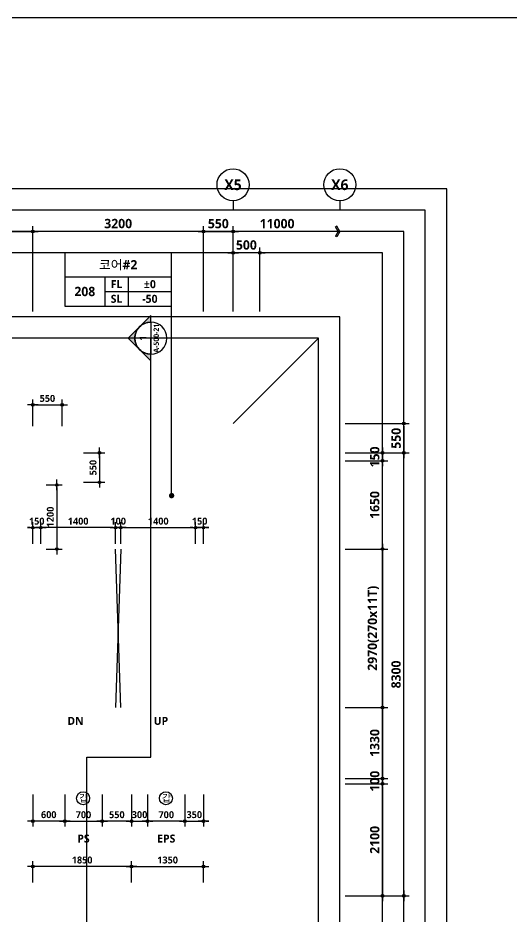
# Model space of a CAD drawing. Header units: millimetres. Extents: x -12482 to 126000, y 0 to 220200.
# Drawn here: x 51423 to 60655, y 41573 to 58400 of the extents above; entities that cross this region are included whole.
import ezdxf
from ezdxf.enums import TextEntityAlignment as Align

# ---------------------------------------------------------------- set-up
doc = ezdxf.new("R2010")
doc.units = ezdxf.units.MM
doc.header["$LTSCALE"] = 60
doc.linetypes.add('CEN', pattern=[62, 60, -1, 0, -1])
doc.layers.get('Defpoints').update_dxf_attribs({"color": 153})
for name, color, linetype in [('A-ANNO-DIM', 4, 'Continuous'), ('A-ANNO-GRA1', 7, 'Continuous'), ('A-ANNO-SYMB', 7, 'Continuous'), ('A-ANNO-TEXT1', 7, 'Continuous'), ('A-ANNO-TEXT2', 3, 'Continuous'), ('A-ANNO-TITL', 7, 'Continuous'), ('A-FLOR-OPEN-BELO', 6, 'CEN'), ('A-ST-AXIS-BUB', 7, 'Continuous'), ('A-ST-AXIS-DIM', 7, 'Continuous'), ('AA-MKXS', 3, 'Continuous'), ('AA-MKXX', 3, 'Continuous')]:
    doc.layers.add(name, color=color, linetype=linetype)
for name, color, linetype, plot in [('Defpoint', 161, 'Continuous', False), ('G(그리드1)', 185, 'Continuous', False), ('G(그리드2)', 235, 'Continuous', False)]:
    doc.layers.add(name, color=color, linetype=linetype, plot=plot)
doc.styles.add('2020음성 1차', font='NanumGothicBold.ttf')
doc.styles.add('SAMOO', font='romans.shx', dxfattribs={"bigfont": 'whgtxt.shx'})
doc.styles.add('SH_나눔', font='')
doc.styles.add('SH_진천_나눔', font='')
doc.styles.get('SH_나눔').set_extended_font_data('NanumGothic', bold=True)
doc.styles.get('SH_진천_나눔').set_extended_font_data('NanumGothic', bold=True)
doc.dimstyles.new('SHP 50', dxfattribs={"dimscale": 50, "dimtxt": 3.5, "dimasz": 1, "dimexe": 2, "dimexo": 2, "dimgap": 1, "dimtad": 1, "dimdec": 0, "dimzin": 0, "dimdsep": 46, "dimtxsty": 'SH_진천_나눔', "dimblk": 'DIMDOT', "dimcen": 0.09, "dimclrd": 256, "dimclre": 256, "dimclrt": 3, "dimadec": 0, "dimazin": 1, "dimtfac": 1, "dimtdec": 0, "dimtix": 1, "dimtmove": 2, "dimatfit": 0, "dimldrblk": 'DIMDOT', "dimfxl": 1, "dimtolj": 1, "dimtzin": 0, "dimlwd": -1, "dimlwe": -1, "dimarcsym": 0})
doc.dimstyles.new('SHP 50내부', dxfattribs={"dimscale": 50, "dimtxt": 2.6, "dimasz": 1, "dimexe": 2, "dimexo": 2, "dimgap": 1, "dimtad": 1, "dimdec": 0, "dimzin": 0, "dimdsep": 46, "dimtxsty": '2020음성 1차', "dimblk": 'DIMDOT', "dimcen": 0.09, "dimclrd": 256, "dimclre": 256, "dimclrt": 3, "dimadec": 0, "dimazin": 1, "dimtfac": 1, "dimtdec": 0, "dimtix": 1, "dimtmove": 2, "dimatfit": 0, "dimldrblk": 'DIMDOT', "dimfxl": 1, "dimtolj": 1, "dimtzin": 0, "dimlwd": -1, "dimlwe": -1, "dimarcsym": 0})

# ---------------------------------------------------------------- blocks, each defined once
blk = doc.blocks.new('DIMDOT')
at = {"color": 0}
blk.add_line((-2, 0), (2, 0), dxfattribs=at)
for radius in [0.5, 0.25]:
    blk.add_circle((0, 0), radius, dxfattribs=at)
blk = doc.blocks.new('*D17119')
at = {"layer": 'A-ST-AXIS-DIM'}
for p, q in [((49150, 52900), (49150, 54500)), ((49200, 54400), (51650, 54400)), ((51700, 52900), (51700, 54500))]:
    blk.add_line(p, q, dxfattribs=at)
at = {"layer": 'Defpoints', "color": 0}
for p in [(51700, 54400), (49150, 52800), (51700, 52800)]:
    blk.add_point(p, dxfattribs=at)
at = {"layer": 'A-ST-AXIS-DIM', "linetype": 'ByBlock', "xscale": 50, "yscale": 50, "zscale": 50, "rotation": 180}
blk.add_blockref('DIMDOT', (49150, 54400), dxfattribs=at)
at = {"layer": 'A-ST-AXIS-DIM', "linetype": 'ByBlock', "xscale": 50, "yscale": 50, "zscale": 50}
blk.add_blockref('DIMDOT', (51700, 54400), dxfattribs=at)
at = {"layer": 'A-ST-AXIS-DIM', "color": 3, "insert": (50425, 54546), "char_height": 175, "attachment_point": 5, "style": 'SH_진천_나눔'}
blk.add_mtext('\\A1;2550', dxfattribs=at)
blk = doc.blocks.new('*D17120')
at = {"layer": 'A-ST-AXIS-DIM'}
for p, q in [((51700, 52900), (51700, 54500)), ((54850, 54400), (51750, 54400)), ((54900, 52900), (54900, 54500))]:
    blk.add_line(p, q, dxfattribs=at)
at = {"layer": 'Defpoints', "color": 0}
for p in [(51700, 54400), (51700, 52800), (54900, 52800)]:
    blk.add_point(p, dxfattribs=at)
at = {"layer": 'A-ST-AXIS-DIM', "linetype": 'ByBlock', "xscale": 50, "yscale": 50, "zscale": 50, "rotation": 180}
blk.add_blockref('DIMDOT', (51700, 54400), dxfattribs=at)
at = {"layer": 'A-ST-AXIS-DIM', "linetype": 'ByBlock', "xscale": 50, "yscale": 50, "zscale": 50}
blk.add_blockref('DIMDOT', (54900, 54400), dxfattribs=at)
at = {"layer": 'A-ST-AXIS-DIM', "color": 3, "insert": (53300, 54547), "char_height": 175, "attachment_point": 5, "style": 'SH_진천_나눔'}
blk.add_mtext('\\A1;3200', dxfattribs=at)
blk = doc.blocks.new('*D17121')
at = {"layer": 'A-ST-AXIS-DIM'}
for p, q in [((54900, 52900), (54900, 54500)), ((54950, 54400), (55400, 54400)), ((55450, 52900), (55450, 54500))]:
    blk.add_line(p, q, dxfattribs=at)
at = {"layer": 'Defpoints', "color": 0}
for p in [(55450, 54400), (54900, 52800), (55450, 52800)]:
    blk.add_point(p, dxfattribs=at)
at = {"layer": 'A-ST-AXIS-DIM', "linetype": 'ByBlock', "xscale": 50, "yscale": 50, "zscale": 50, "rotation": 180}
blk.add_blockref('DIMDOT', (54900, 54400), dxfattribs=at)
at = {"layer": 'A-ST-AXIS-DIM', "linetype": 'ByBlock', "xscale": 50, "yscale": 50, "zscale": 50}
blk.add_blockref('DIMDOT', (55450, 54400), dxfattribs=at)
at = {"layer": 'A-ST-AXIS-DIM', "color": 3, "insert": (55175, 54546), "char_height": 175, "attachment_point": 5, "style": 'SH_진천_나눔'}
blk.add_mtext('\\A1;550', dxfattribs=at)
blk = doc.blocks.new('A-ST-AXIS-BUB-1')
at = {"layer": 'A-ST-AXIS-BUB'}
blk.add_line((0, 350), (0, 0), dxfattribs=at)
blk.add_circle((0, 950), 600, dxfattribs=at)
blk = doc.blocks.new('arrow1')
at = {"color": 0}
for p, q in [((0, 0), (0.286, 0.501)), ((0, 0), (0.286, -0.501)), ((0.165, 0), (0.41, 0.429)), ((0.165, 0), (0.41, -0.429)), ((0.286, 0.501), (0.41, 0.43)), ((0.286, -0.501), (0.41, -0.43))]:
    blk.add_line(p, q, dxfattribs=at)
blk = doc.blocks.new('*D17823')
at = {"layer": 'A-ST-AXIS-DIM'}
for p, q in [((55450, 52900), (55450, 54100)), ((55950, 52900), (55950, 54100)), ((55400, 54000), (55350, 54000)), ((55950, 54000), (55450, 54000)), ((56000, 54000), (56050, 54000))]:
    blk.add_line(p, q, dxfattribs=at)
at = {"layer": 'Defpoints', "color": 0}
for p in [(55450, 54000), (55450, 52800), (55950, 52800)]:
    blk.add_point(p, dxfattribs=at)
at = {"layer": 'A-ST-AXIS-DIM', "linetype": 'ByBlock', "xscale": 50, "yscale": 50, "zscale": 50}
blk.add_blockref('DIMDOT', (55450, 54000), dxfattribs=at)
at = {"layer": 'A-ST-AXIS-DIM', "linetype": 'ByBlock', "xscale": 50, "yscale": 50, "zscale": 50, "rotation": 180}
blk.add_blockref('DIMDOT', (55950, 54000), dxfattribs=at)
at = {"layer": 'A-ST-AXIS-DIM', "color": 3, "insert": (55700, 54146), "char_height": 175, "attachment_point": 5, "style": 'SH_진천_나눔'}
blk.add_mtext('\\A1;500', dxfattribs=at)
blk = doc.blocks.new('*D17841')
at = {"layer": 'A-ANNO-DIM'}
for p, q in [((51700, 42200), (51700, 42600)), ((53550, 42200), (53550, 42600)), ((53500, 42500), (51750, 42500))]:
    blk.add_line(p, q, dxfattribs=at)
at = {"layer": 'Defpoints', "color": 0}
for p in [(51700, 42500), (51700, 42100), (53550, 42100)]:
    blk.add_point(p, dxfattribs=at)
at = {"layer": 'A-ANNO-DIM', "linetype": 'ByBlock', "xscale": 50, "yscale": 50, "zscale": 50, "rotation": 180}
blk.add_blockref('DIMDOT', (51700, 42500), dxfattribs=at)
at = {"layer": 'A-ANNO-DIM', "linetype": 'ByBlock', "xscale": 50, "yscale": 50, "zscale": 50}
blk.add_blockref('DIMDOT', (53550, 42500), dxfattribs=at)
at = {"layer": 'A-ANNO-DIM', "color": 3, "insert": (52625, 42622), "char_height": 130, "attachment_point": 5, "style": '2020음성 1차'}
blk.add_mtext('\\A1;1850', dxfattribs=at)
blk = doc.blocks.new('*D17842')
at = {"layer": 'A-ANNO-DIM'}
for p, q in [((53550, 42200), (53550, 42600)), ((54900, 42200), (54900, 42600)), ((53600, 42500), (54850, 42500))]:
    blk.add_line(p, q, dxfattribs=at)
at = {"layer": 'Defpoints', "color": 0}
for p in [(54900, 42500), (53550, 42100), (54900, 42100)]:
    blk.add_point(p, dxfattribs=at)
at = {"layer": 'A-ANNO-DIM', "linetype": 'ByBlock', "xscale": 50, "yscale": 50, "zscale": 50, "rotation": 180}
blk.add_blockref('DIMDOT', (53550, 42500), dxfattribs=at)
at = {"layer": 'A-ANNO-DIM', "linetype": 'ByBlock', "xscale": 50, "yscale": 50, "zscale": 50}
blk.add_blockref('DIMDOT', (54900, 42500), dxfattribs=at)
at = {"layer": 'A-ANNO-DIM', "color": 3, "insert": (54225, 42622), "char_height": 130, "attachment_point": 5, "style": '2020음성 1차'}
blk.add_mtext('\\A1;1350', dxfattribs=at)
blk = doc.blocks.new('갑종 TEXT100')
at = {"layer": 'A-ANNO-SYMB'}
blk.add_circle((0, 0), 243, dxfattribs=at)
at = {"layer": 'A-ANNO-TITL', "style": '2020음성 1차'}
blk.add_text('갑 ', height=266.7, dxfattribs=at).set_placement((67, 0), align=Align.MIDDLE_CENTER)
blk = doc.blocks.new('*D17843')
at = {"layer": 'A-ANNO-DIM'}
for p, q in [((53550, 43850), (53550, 43250)), ((53850, 43850), (53850, 43250)), ((53500, 43350), (53450, 43350)), ((53550, 43350), (53850, 43350)), ((53900, 43350), (53950, 43350))]:
    blk.add_line(p, q, dxfattribs=at)
at = {"layer": 'Defpoints', "color": 0}
for p in [(53550, 43950), (53850, 43950), (53850, 43350)]:
    blk.add_point(p, dxfattribs=at)
at = {"layer": 'A-ANNO-DIM', "linetype": 'ByBlock', "xscale": 50, "yscale": 50, "zscale": 50}
blk.add_blockref('DIMDOT', (53550, 43350), dxfattribs=at)
at = {"layer": 'A-ANNO-DIM', "linetype": 'ByBlock', "xscale": 50, "yscale": 50, "zscale": 50, "rotation": 180}
blk.add_blockref('DIMDOT', (53850, 43350), dxfattribs=at)
at = {"layer": 'A-ANNO-DIM', "color": 3, "insert": (53700, 43472), "char_height": 130, "attachment_point": 5, "style": '2020음성 1차'}
blk.add_mtext('\\A1;300', dxfattribs=at)
blk = doc.blocks.new('*D17844')
at = {"layer": 'A-ANNO-DIM'}
for p, q in [((53850, 43850), (53850, 43250)), ((54550, 43850), (54550, 43250)), ((54500, 43350), (53900, 43350))]:
    blk.add_line(p, q, dxfattribs=at)
at = {"layer": 'Defpoints', "color": 0}
for p in [(53850, 43950), (54550, 43950), (53850, 43350)]:
    blk.add_point(p, dxfattribs=at)
at = {"layer": 'A-ANNO-DIM', "linetype": 'ByBlock', "xscale": 50, "yscale": 50, "zscale": 50, "rotation": 180}
blk.add_blockref('DIMDOT', (53850, 43350), dxfattribs=at)
at = {"layer": 'A-ANNO-DIM', "linetype": 'ByBlock', "xscale": 50, "yscale": 50, "zscale": 50}
blk.add_blockref('DIMDOT', (54550, 43350), dxfattribs=at)
at = {"layer": 'A-ANNO-DIM', "color": 3, "insert": (54200, 43471), "char_height": 130, "attachment_point": 5, "style": '2020음성 1차'}
blk.add_mtext('\\A1;700', dxfattribs=at)
blk = doc.blocks.new('*D17845')
at = {"layer": 'A-ANNO-DIM'}
for p, q in [((53000, 43850), (53000, 43250)), ((53550, 43850), (53550, 43250)), ((53500, 43350), (53050, 43350))]:
    blk.add_line(p, q, dxfattribs=at)
at = {"layer": 'Defpoints', "color": 0}
for p in [(53000, 43950), (53550, 43950), (53000, 43350)]:
    blk.add_point(p, dxfattribs=at)
at = {"layer": 'A-ANNO-DIM', "linetype": 'ByBlock', "xscale": 50, "yscale": 50, "zscale": 50, "rotation": 180}
blk.add_blockref('DIMDOT', (53000, 43350), dxfattribs=at)
at = {"layer": 'A-ANNO-DIM', "linetype": 'ByBlock', "xscale": 50, "yscale": 50, "zscale": 50}
blk.add_blockref('DIMDOT', (53550, 43350), dxfattribs=at)
at = {"layer": 'A-ANNO-DIM', "color": 3, "insert": (53275, 43471), "char_height": 130, "attachment_point": 5, "style": '2020음성 1차'}
blk.add_mtext('\\A1;550', dxfattribs=at)
blk = doc.blocks.new('*D17846')
at = {"layer": 'A-ANNO-DIM'}
for p, q in [((52300, 43850), (52300, 43250)), ((53000, 43850), (53000, 43250)), ((52350, 43350), (52950, 43350))]:
    blk.add_line(p, q, dxfattribs=at)
at = {"layer": 'Defpoints', "color": 0}
for p in [(52300, 43950), (53000, 43950), (53000, 43350)]:
    blk.add_point(p, dxfattribs=at)
at = {"layer": 'A-ANNO-DIM', "linetype": 'ByBlock', "xscale": 50, "yscale": 50, "zscale": 50, "rotation": 180}
blk.add_blockref('DIMDOT', (52300, 43350), dxfattribs=at)
at = {"layer": 'A-ANNO-DIM', "linetype": 'ByBlock', "xscale": 50, "yscale": 50, "zscale": 50}
blk.add_blockref('DIMDOT', (53000, 43350), dxfattribs=at)
at = {"layer": 'A-ANNO-DIM', "color": 3, "insert": (52650, 43471), "char_height": 130, "attachment_point": 5, "style": '2020음성 1차'}
blk.add_mtext('\\A1;700', dxfattribs=at)
blk = doc.blocks.new('*D17847')
at = {"layer": 'A-ANNO-DIM'}
for p, q in [((51700, 43850), (51700, 43250)), ((52300, 43850), (52300, 43250)), ((52250, 43350), (51750, 43350))]:
    blk.add_line(p, q, dxfattribs=at)
at = {"layer": 'Defpoints', "color": 0}
for p in [(51700, 43950), (52300, 43950), (51700, 43350)]:
    blk.add_point(p, dxfattribs=at)
at = {"layer": 'A-ANNO-DIM', "linetype": 'ByBlock', "xscale": 50, "yscale": 50, "zscale": 50, "rotation": 180}
blk.add_blockref('DIMDOT', (51700, 43350), dxfattribs=at)
at = {"layer": 'A-ANNO-DIM', "linetype": 'ByBlock', "xscale": 50, "yscale": 50, "zscale": 50}
blk.add_blockref('DIMDOT', (52300, 43350), dxfattribs=at)
at = {"layer": 'A-ANNO-DIM', "color": 3, "insert": (52000, 43472), "char_height": 130, "attachment_point": 5, "style": '2020음성 1차'}
blk.add_mtext('\\A1;600', dxfattribs=at)
blk = doc.blocks.new('*D17855')
at = {"layer": 'A-ANNO-DIM'}
for p, q in [((52650, 50250), (53050, 50250)), ((52950, 50200), (52950, 49750)), ((52650, 49700), (53050, 49700))]:
    blk.add_line(p, q, dxfattribs=at)
at = {"layer": 'Defpoints', "color": 0}
for p in [(52550, 50250), (52550, 49700), (52950, 49700)]:
    blk.add_point(p, dxfattribs=at)
at = {"layer": 'A-ANNO-DIM', "linetype": 'ByBlock', "xscale": 50, "yscale": 50, "zscale": 50}
for p, rotation in [((52950, 50250), 90), ((52950, 49700), 270)]:
    blk.add_blockref('DIMDOT', p, dxfattribs=dict(at, rotation=rotation))
at = {"layer": 'A-ANNO-DIM', "color": 3, "insert": (52829, 49975), "char_height": 130, "attachment_point": 5, "rotation": 90, "style": '2020음성 1차'}
blk.add_mtext('\\A1;550', dxfattribs=at)
blk = doc.blocks.new('*D17856')
at = {"layer": 'A-ANNO-DIM'}
for p, q in [((51700, 50750), (51700, 51250)), ((52250, 50750), (52250, 51250)), ((51750, 51150), (52200, 51150))]:
    blk.add_line(p, q, dxfattribs=at)
at = {"layer": 'Defpoints', "color": 0}
for p in [(52250, 51150), (51700, 50650), (52250, 50650)]:
    blk.add_point(p, dxfattribs=at)
at = {"layer": 'A-ANNO-DIM', "linetype": 'ByBlock', "xscale": 50, "yscale": 50, "zscale": 50, "rotation": 180}
blk.add_blockref('DIMDOT', (51700, 51150), dxfattribs=at)
at = {"layer": 'A-ANNO-DIM', "linetype": 'ByBlock', "xscale": 50, "yscale": 50, "zscale": 50}
blk.add_blockref('DIMDOT', (52250, 51150), dxfattribs=at)
at = {"layer": 'A-ANNO-DIM', "color": 3, "insert": (51975, 51271), "char_height": 130, "attachment_point": 5, "style": '2020음성 1차'}
blk.add_mtext('\\A1;550', dxfattribs=at)
blk = doc.blocks.new('*D17857')
at = {"layer": 'A-ANNO-DIM'}
for p, q in [((51950, 49650), (52250, 49650)), ((52150, 49600), (52150, 48500)), ((51950, 48450), (52250, 48450))]:
    blk.add_line(p, q, dxfattribs=at)
at = {"layer": 'Defpoints', "color": 0}
for p in [(51850, 49650), (51850, 48450), (52150, 48450)]:
    blk.add_point(p, dxfattribs=at)
at = {"layer": 'A-ANNO-DIM', "linetype": 'ByBlock', "xscale": 50, "yscale": 50, "zscale": 50}
for p, rotation in [((52150, 49650), 90), ((52150, 48450), 270)]:
    blk.add_blockref('DIMDOT', p, dxfattribs=dict(at, rotation=rotation))
at = {"layer": 'A-ANNO-DIM', "color": 3, "insert": (52029, 49050), "char_height": 130, "attachment_point": 5, "rotation": 90, "style": '2020음성 1차'}
blk.add_mtext('\\A1;1200', dxfattribs=at)
blk = doc.blocks.new('*D17859')
at = {"layer": 'A-ST-AXIS-DIM'}
for p, q in [((57550, 50100), (58350, 50100)), ((58250, 48500), (58250, 50050)), ((57550, 48450), (58350, 48450))]:
    blk.add_line(p, q, dxfattribs=at)
at = {"layer": 'Defpoints', "color": 0}
for p in [(57450, 50100), (58250, 50100), (57450, 48450)]:
    blk.add_point(p, dxfattribs=at)
at = {"layer": 'A-ST-AXIS-DIM', "linetype": 'ByBlock', "xscale": 50, "yscale": 50, "zscale": 50}
for p, rotation in [((58250, 50100), 90), ((58250, 48450), 270)]:
    blk.add_blockref('DIMDOT', p, dxfattribs=dict(at, rotation=rotation))
at = {"layer": 'A-ST-AXIS-DIM', "color": 3, "insert": (58103, 49275), "char_height": 175, "attachment_point": 5, "rotation": 90, "style": 'SH_진천_나눔'}
blk.add_mtext('\\A1;1650', dxfattribs=at)
blk = doc.blocks.new('*D17860')
at = {"layer": 'A-ST-AXIS-DIM'}
for p, q in [((57550, 45480), (58350, 45480)), ((58250, 45430), (58250, 44200)), ((57550, 44150), (58350, 44150))]:
    blk.add_line(p, q, dxfattribs=at)
at = {"layer": 'Defpoints', "color": 0}
for p in [(57450, 45480), (57450, 44150), (58250, 44150)]:
    blk.add_point(p, dxfattribs=at)
at = {"layer": 'A-ST-AXIS-DIM', "linetype": 'ByBlock', "xscale": 50, "yscale": 50, "zscale": 50}
for p, rotation in [((58250, 45480), 90), ((58250, 44150), 270)]:
    blk.add_blockref('DIMDOT', p, dxfattribs=dict(at, rotation=rotation))
at = {"layer": 'A-ST-AXIS-DIM', "color": 3, "insert": (58103, 44815), "char_height": 175, "attachment_point": 5, "rotation": 90, "style": 'SH_진천_나눔'}
blk.add_mtext('\\A1;1330', dxfattribs=at)
blk = doc.blocks.new('*D17861')
at = {"layer": 'A-ST-AXIS-DIM'}
for p, q in [((57550, 44150), (58350, 44150)), ((58250, 44200), (58250, 44250)), ((58250, 44050), (58250, 44150)), ((57550, 44050), (58350, 44050)), ((58250, 44000), (58250, 43950))]:
    blk.add_line(p, q, dxfattribs=at)
at = {"layer": 'Defpoints', "color": 0}
for p in [(57450, 44150), (58250, 44150), (57450, 44050)]:
    blk.add_point(p, dxfattribs=at)
at = {"layer": 'A-ST-AXIS-DIM', "linetype": 'ByBlock', "xscale": 50, "yscale": 50, "zscale": 50}
for p, rotation in [((58250, 44150), 270), ((58250, 44050), 90)]:
    blk.add_blockref('DIMDOT', p, dxfattribs=dict(at, rotation=rotation))
at = {"layer": 'A-ST-AXIS-DIM', "color": 3, "insert": (58104, 44100), "char_height": 175, "attachment_point": 5, "rotation": 90, "style": 'SH_진천_나눔'}
blk.add_mtext('\\A1;100', dxfattribs=at)
blk = doc.blocks.new('*D17862')
at = {"layer": 'A-ST-AXIS-DIM'}
for p, q in [((57550, 50800), (58750, 50800)), ((58650, 50750), (58650, 50300)), ((57550, 50250), (58750, 50250))]:
    blk.add_line(p, q, dxfattribs=at)
at = {"layer": 'Defpoints', "color": 0}
for p in [(57450, 50800), (57450, 50250), (58650, 50250)]:
    blk.add_point(p, dxfattribs=at)
at = {"layer": 'A-ST-AXIS-DIM', "linetype": 'ByBlock', "xscale": 50, "yscale": 50, "zscale": 50}
for p, rotation in [((58650, 50800), 90), ((58650, 50250), 270)]:
    blk.add_blockref('DIMDOT', p, dxfattribs=dict(at, rotation=rotation))
at = {"layer": 'A-ST-AXIS-DIM', "color": 3, "insert": (58504, 50525), "char_height": 175, "attachment_point": 5, "rotation": 90, "style": 'SH_진천_나눔'}
blk.add_mtext('\\A1;550', dxfattribs=at)
blk = doc.blocks.new('*D17863')
at = {"layer": 'A-ST-AXIS-DIM'}
for p, q in [((57550, 44050), (58350, 44050)), ((58250, 44000), (58250, 42000)), ((57550, 41950), (58350, 41950))]:
    blk.add_line(p, q, dxfattribs=at)
at = {"layer": 'Defpoints', "color": 0}
for p in [(57450, 44050), (57450, 41950), (58250, 41950)]:
    blk.add_point(p, dxfattribs=at)
at = {"layer": 'A-ST-AXIS-DIM', "linetype": 'ByBlock', "xscale": 50, "yscale": 50, "zscale": 50}
for p, rotation in [((58250, 44050), 90), ((58250, 41950), 270)]:
    blk.add_blockref('DIMDOT', p, dxfattribs=dict(at, rotation=rotation))
at = {"layer": 'A-ST-AXIS-DIM', "color": 3, "insert": (58104, 43000), "char_height": 175, "attachment_point": 5, "rotation": 90, "style": 'SH_진천_나눔'}
blk.add_mtext('\\A1;2100', dxfattribs=at)
blk = doc.blocks.new('*D17864')
at = {"layer": 'A-ST-AXIS-DIM'}
for p, q in [((57550, 41950), (58750, 41950)), ((58650, 38850), (58650, 41900)), ((57550, 38800), (58750, 38800))]:
    blk.add_line(p, q, dxfattribs=at)
at = {"layer": 'Defpoints', "color": 0}
for p in [(57450, 41950), (58650, 41950), (57450, 38800)]:
    blk.add_point(p, dxfattribs=at)
at = {"layer": 'A-ST-AXIS-DIM', "linetype": 'ByBlock', "xscale": 50, "yscale": 50, "zscale": 50}
for p, rotation in [((58650, 41950), 90), ((58650, 38800), 270)]:
    blk.add_blockref('DIMDOT', p, dxfattribs=dict(at, rotation=rotation))
at = {"layer": 'A-ST-AXIS-DIM', "color": 3, "insert": (58503, 40375), "char_height": 175, "attachment_point": 5, "rotation": 90, "style": 'SH_진천_나눔'}
blk.add_mtext('\\A1;3150', dxfattribs=at)
blk = doc.blocks.new('*D17866')
at = {"layer": 'A-ST-AXIS-DIM'}
for p, q in [((57550, 48450), (58350, 48450)), ((58250, 48400), (58250, 45530)), ((57550, 45480), (58350, 45480))]:
    blk.add_line(p, q, dxfattribs=at)
at = {"layer": 'Defpoints', "color": 0}
for p in [(57450, 48450), (57450, 45480), (58250, 45480)]:
    blk.add_point(p, dxfattribs=at)
at = {"layer": 'A-ST-AXIS-DIM', "linetype": 'ByBlock', "xscale": 50, "yscale": 50, "zscale": 50}
for p, rotation in [((58250, 48450), 90), ((58250, 45480), 270)]:
    blk.add_blockref('DIMDOT', p, dxfattribs=dict(at, rotation=rotation))
at = {"layer": 'A-ST-AXIS-DIM', "color": 3, "insert": (58078, 46965), "char_height": 175, "attachment_point": 5, "rotation": 90, "style": 'SH_진천_나눔'}
blk.add_mtext('\\A1;\\A1;2970(270x11T)', dxfattribs=at)
blk = doc.blocks.new('G$C9D92D8A7')
at = {"layer": 'A-ANNO-GRA1'}
for p, q in [((0, 11), (40, 11)), ((15, 11), (15, 0)), ((23.75, 11), (23.75, 0)), ((15, 5.5), (40, 5.5))]:
    blk.add_line(p, q, dxfattribs=at)
blk.add_lwpolyline([(0, 20), (0, 0), (40, 0), (40, 20)], close=True, dxfattribs=at)
at = {"style": '2020음성 1차'}
for tag, height, p in [('실명', 3.5, (20, 15.5)), ('마감레벨', 3, (31.875, 8.25)), ('실번호', 3.5, (7.5, 5.5)), ('구조레벨', 3, (31.875, 2.75))]:
    blk.add_attdef(tag, text='', height=height, dxfattribs=at).set_placement(p, align=Align.MIDDLE_CENTER)
at = {"layer": 'A-ANNO-TEXT1', "style": 'SH_나눔'}
for s, p in [('FL', (19.375, 8.25)), ('SL', (19.375, 2.75))]:
    blk.add_text(s, height=3, dxfattribs=at).set_placement(p, align=Align.MIDDLE)
blk = doc.blocks.new('*D17867')
at = {"layer": 'A-ANNO-DIM'}
for p, q in [((53200, 48850), (53150, 48850)), ((53250, 48550), (53250, 48950)), ((53250, 48850), (53350, 48850)), ((53350, 48550), (53350, 48950)), ((53400, 48850), (53450, 48850))]:
    blk.add_line(p, q, dxfattribs=at)
at = {"layer": 'Defpoints', "color": 0}
for p in [(53350, 48850), (53250, 48450), (53350, 48450)]:
    blk.add_point(p, dxfattribs=at)
at = {"layer": 'A-ANNO-DIM', "linetype": 'ByBlock', "xscale": 50, "yscale": 50, "zscale": 50}
blk.add_blockref('DIMDOT', (53250, 48850), dxfattribs=at)
at = {"layer": 'A-ANNO-DIM', "linetype": 'ByBlock', "xscale": 50, "yscale": 50, "zscale": 50, "rotation": 180}
blk.add_blockref('DIMDOT', (53350, 48850), dxfattribs=at)
at = {"layer": 'A-ANNO-DIM', "color": 3, "insert": (53300, 48971), "char_height": 130, "attachment_point": 5, "style": '2020음성 1차'}
blk.add_mtext('\\A1;100', dxfattribs=at)
blk = doc.blocks.new('*D17868')
at = {"layer": 'A-ANNO-DIM'}
for p, q in [((51850, 48550), (51850, 48950)), ((53200, 48850), (51900, 48850)), ((53250, 48550), (53250, 48950))]:
    blk.add_line(p, q, dxfattribs=at)
at = {"layer": 'Defpoints', "color": 0}
for p in [(51850, 48850), (51850, 48450), (53250, 48450)]:
    blk.add_point(p, dxfattribs=at)
at = {"layer": 'A-ANNO-DIM', "linetype": 'ByBlock', "xscale": 50, "yscale": 50, "zscale": 50, "rotation": 180}
blk.add_blockref('DIMDOT', (51850, 48850), dxfattribs=at)
at = {"layer": 'A-ANNO-DIM', "linetype": 'ByBlock', "xscale": 50, "yscale": 50, "zscale": 50}
blk.add_blockref('DIMDOT', (53250, 48850), dxfattribs=at)
at = {"layer": 'A-ANNO-DIM', "color": 3, "insert": (52550, 48971), "char_height": 130, "attachment_point": 5, "style": '2020음성 1차'}
blk.add_mtext('\\A1;1400', dxfattribs=at)
blk = doc.blocks.new('*D17869')
at = {"layer": 'A-ANNO-DIM'}
for p, q in [((51650, 48850), (51600, 48850)), ((51700, 48550), (51700, 48950)), ((51700, 48850), (51850, 48850)), ((51850, 48550), (51850, 48950)), ((51900, 48850), (51950, 48850))]:
    blk.add_line(p, q, dxfattribs=at)
at = {"layer": 'Defpoints', "color": 0}
for p in [(51850, 48850), (51700, 48450), (51850, 48450)]:
    blk.add_point(p, dxfattribs=at)
at = {"layer": 'A-ANNO-DIM', "linetype": 'ByBlock', "xscale": 50, "yscale": 50, "zscale": 50}
blk.add_blockref('DIMDOT', (51700, 48850), dxfattribs=at)
at = {"layer": 'A-ANNO-DIM', "linetype": 'ByBlock', "xscale": 50, "yscale": 50, "zscale": 50, "rotation": 180}
blk.add_blockref('DIMDOT', (51850, 48850), dxfattribs=at)
at = {"layer": 'A-ANNO-DIM', "color": 3, "insert": (51775, 48971), "char_height": 130, "attachment_point": 5, "style": '2020음성 1차'}
blk.add_mtext('\\A1;150', dxfattribs=at)
blk = doc.blocks.new('*D17870')
at = {"layer": 'A-ANNO-DIM'}
for p, q in [((53350, 48550), (53350, 48950)), ((53400, 48850), (54700, 48850)), ((54750, 48550), (54750, 48950))]:
    blk.add_line(p, q, dxfattribs=at)
at = {"layer": 'Defpoints', "color": 0}
for p in [(54750, 48850), (53350, 48450), (54750, 48450)]:
    blk.add_point(p, dxfattribs=at)
at = {"layer": 'A-ANNO-DIM', "linetype": 'ByBlock', "xscale": 50, "yscale": 50, "zscale": 50, "rotation": 180}
blk.add_blockref('DIMDOT', (53350, 48850), dxfattribs=at)
at = {"layer": 'A-ANNO-DIM', "linetype": 'ByBlock', "xscale": 50, "yscale": 50, "zscale": 50}
blk.add_blockref('DIMDOT', (54750, 48850), dxfattribs=at)
at = {"layer": 'A-ANNO-DIM', "color": 3, "insert": (54050, 48971), "char_height": 130, "attachment_point": 5, "style": '2020음성 1차'}
blk.add_mtext('\\A1;1400', dxfattribs=at)
blk = doc.blocks.new('*D17871')
at = {"layer": 'A-ANNO-DIM'}
for p, q in [((54700, 48850), (54650, 48850)), ((54750, 48550), (54750, 48950)), ((54900, 48850), (54750, 48850)), ((54900, 48550), (54900, 48950)), ((54950, 48850), (55000, 48850))]:
    blk.add_line(p, q, dxfattribs=at)
at = {"layer": 'Defpoints', "color": 0}
for p in [(54750, 48850), (54750, 48450), (54900, 48450)]:
    blk.add_point(p, dxfattribs=at)
at = {"layer": 'A-ANNO-DIM', "linetype": 'ByBlock', "xscale": 50, "yscale": 50, "zscale": 50}
blk.add_blockref('DIMDOT', (54750, 48850), dxfattribs=at)
at = {"layer": 'A-ANNO-DIM', "linetype": 'ByBlock', "xscale": 50, "yscale": 50, "zscale": 50, "rotation": 180}
blk.add_blockref('DIMDOT', (54900, 48850), dxfattribs=at)
at = {"layer": 'A-ANNO-DIM', "color": 3, "insert": (54825, 48971), "char_height": 130, "attachment_point": 5, "style": '2020음성 1차'}
blk.add_mtext('\\A1;150', dxfattribs=at)
blk = doc.blocks.new('*D18327')
at = {"layer": 'A-ST-AXIS-DIM'}
for p, q in [((57550, 50250), (58750, 50250)), ((58650, 42000), (58650, 50200)), ((57550, 41950), (58750, 41950))]:
    blk.add_line(p, q, dxfattribs=at)
at = {"layer": 'Defpoints', "color": 0}
for p in [(57450, 50250), (58650, 50250), (57450, 41950)]:
    blk.add_point(p, dxfattribs=at)
at = {"layer": 'A-ST-AXIS-DIM', "linetype": 'ByBlock', "xscale": 50, "yscale": 50, "zscale": 50}
for p, rotation in [((58650, 50250), 90.00000000000006), ((58650, 41950), 270.0000000000001)]:
    blk.add_blockref('DIMDOT', p, dxfattribs=dict(at, rotation=rotation))
at = {"layer": 'A-ST-AXIS-DIM', "color": 3, "insert": (58503, 46100), "char_height": 175, "attachment_point": 5, "rotation": 90, "style": 'SH_진천_나눔'}
blk.add_mtext('\\A1;8300', dxfattribs=at)
blk = doc.blocks.new('*D18363')
at = {"layer": 'A-ST-AXIS-DIM'}
for p, q in [((58250, 50300), (58250, 50350)), ((57550, 50250), (58350, 50250)), ((58250, 50250), (58250, 50100)), ((57550, 50100), (58350, 50100)), ((58250, 50050), (58250, 50000))]:
    blk.add_line(p, q, dxfattribs=at)
at = {"layer": 'Defpoints', "color": 0}
for p in [(57450, 50250), (57450, 50100), (58250, 50100)]:
    blk.add_point(p, dxfattribs=at)
at = {"layer": 'A-ST-AXIS-DIM', "linetype": 'ByBlock', "xscale": 50, "yscale": 50, "zscale": 50}
for p, rotation in [((58250, 50250), 270), ((58250, 50100), 90)]:
    blk.add_blockref('DIMDOT', p, dxfattribs=dict(at, rotation=rotation))
at = {"layer": 'A-ST-AXIS-DIM', "color": 3, "insert": (58104, 50175), "char_height": 175, "attachment_point": 5, "rotation": 90, "style": 'SH_진천_나눔'}
blk.add_mtext('\\A1;150', dxfattribs=at)
blk = doc.blocks.new('*D20158')
at = {"layer": 'A-ANNO-DIM'}
for p, q in [((54550, 43850), (54550, 43250)), ((54900, 43850), (54900, 43250)), ((54500, 43350), (54450, 43350)), ((54550, 43350), (54900, 43350)), ((54950, 43350), (55000, 43350))]:
    blk.add_line(p, q, dxfattribs=at)
at = {"layer": 'Defpoints', "color": 0}
for p in [(54550, 43950), (54900, 43950), (54900, 43350)]:
    blk.add_point(p, dxfattribs=at)
at = {"layer": 'A-ANNO-DIM', "linetype": 'ByBlock', "xscale": 50, "yscale": 50, "zscale": 50}
blk.add_blockref('DIMDOT', (54550, 43350), dxfattribs=at)
at = {"layer": 'A-ANNO-DIM', "linetype": 'ByBlock', "xscale": 50, "yscale": 50, "zscale": 50, "rotation": 180}
blk.add_blockref('DIMDOT', (54900, 43350), dxfattribs=at)
at = {"layer": 'A-ANNO-DIM', "color": 3, "insert": (54725, 43472), "char_height": 130, "attachment_point": 5, "style": '2020음성 1차'}
blk.add_mtext('\\A1;350', dxfattribs=at)
blk = doc.blocks.new('*U15083')
at = {"layer": 'AA-MKXS'}
blk.add_hatch(color=3, dxfattribs=at).paths.add_polyline_path([(0, 8.49), (-4.24, 4.24, -0.414214), (4.24, 4.24)])
h = blk.add_hatch(color=3, dxfattribs=at)
h.paths.add_polyline_path([(-8.49, 0), (-6, 0, -0.198912), (-4.24, 4.24)])
h.paths.add_polyline_path([(6, 0), (8.49, 0), (4.24, 4.24, -0.198912)])
at = {"layer": 'AA-MKXS', "color": 3, "linetype": 'Continuous', "ltscale": 5}
blk.add_line((-6, 0), (6, 0), dxfattribs=at)
at = {"layer": 'AA-MKXS', "color": 3}
for points in [[(4.24, 4.24, 0.414214), (-4.24, 4.24), (0, 8.49)], [(-4.24, 4.24, 0.198912), (-6, 0), (-8.49, 0)], [(8.49, 0), (6, 0, 0.198912), (4.24, 4.24)]]:
    blk.add_lwpolyline(points, format="xyb", close=True, dxfattribs=at)
at = {"layer": 'AA-MKXS', "color": 3, "linetype": 'Continuous', "ltscale": 5}
blk.add_circle((0, 0), 6, dxfattribs=at)
at = {"layer": 'AA-MKXS', "style": 'SAMOO', "width": 0.85}
blk.add_attdef('ViewNUM', text='', height=2.5, dxfattribs=at).set_placement((0, 1), align=Align.BOTTOM_CENTER)
blk.add_attdef('SheetNUM', text='', height=2.5, dxfattribs=at).set_placement((0, -1), align=Align.TOP_CENTER)

msp = doc.modelspace()

# ---------------------------------------------------------------- linework, layer by layer
msp.add_lwpolyline([(54300, 49450), (54300, 53000)])
at = {"const_width": 50}
msp.add_lwpolyline([(54300, 49475, -1), (54300, 49425, -1)], format="xyb", close=True, dxfattribs=at)
at = {"layer": 'A-FLOR-OPEN-BELO'}
for p, q in [((53350, 48450), (53250, 45480)), ((53350, 45480), (53250, 48450))]:
    msp.add_line(p, q, dxfattribs=at)
at = {"layer": 'A-ST-AXIS-DIM'}
for p, q in [((55450, 52900), (55450, 54500)), ((55450, 52900), (55450, 54500)), ((57450, 54400), (55500, 54400))]:
    msp.add_line(p, q, dxfattribs=at)
at = {"layer": 'AA-MKXX'}
msp.add_lwpolyline([(52711.5, 36700), (52711.5, 44550), (53911.5, 44550), (53911.5, 52400)], dxfattribs=at)
at = {"layer": 'Defpoint'}
msp.add_line((55450, 50800), (57050, 52400), dxfattribs=at)
msp.add_lwpolyline([(43000, 30700), (78500, 30700), (78500, 58400), (43000, 58400)], close=True, dxfattribs=at)
at = {"layer": 'G(그리드1)'}
for points in [[(59450, 55200), (45850, 55200), (45850, 33900), (59450, 33900)], [(59050, 54800), (46250, 54800), (46250, 35100), (59050, 35100)], [(58650, 54400), (46650, 54400), (46650, 35500), (58650, 35500)], [(58250, 54000), (47050, 54000), (47050, 35900), (58250, 35900)], [(57450, 52800), (47850, 52800), (47850, 36700), (57450, 36700)]]:
    msp.add_lwpolyline(points, close=True, dxfattribs=at)
at = {"layer": 'G(그리드2)'}
msp.add_lwpolyline([(57050, 52400), (48250, 52400), (48250, 37100), (57050, 37100)], close=True, dxfattribs=at)

# ---------------------------------------------------------------- block references
ref = msp.add_blockref('*U15083', (53911.5, 52400), dxfattribs=dict(xscale=-50, yscale=50, zscale=50, rotation=89.99999999999962))
ref.add_attrib('SheetNUM', 'A-500-21', dxfattribs={"layer": 'AA-MKXS', "height": 100, "rotation": 90, "style": '2020음성 1차', "width": 0.8}).set_placement((53961.5, 52400), align=Align.TOP_CENTER)
ref.add_attrib('ViewNUM', '1', dxfattribs={"layer": 'AA-MKXS', "height": 125, "rotation": 90, "style": '2020음성 1차'}).set_placement((53861.5, 52400), align=Align.BOTTOM_CENTER)
at = {"xscale": 0.5, "yscale": 0.5, "zscale": 0.5}
for p in [(52643, 43780, 103000), (54193.6, 43780, 103000)]:
    msp.add_blockref('갑종 TEXT100', p, dxfattribs=at)
at = {"layer": 'A-ANNO-TEXT1'}
ref = msp.add_blockref('G$C9D92D8A7', (52300, 53000), dxfattribs=dict(at, xscale=50, yscale=50, zscale=50))
ref.add_attrib('실명', '코어#2', dxfattribs={"layer": 'A-ANNO-TEXT2', "height": 175, "style": '2020음성 1차'}).set_placement((53300, 53775, 68666.7), align=Align.MIDDLE_CENTER)
ref.add_attrib('실번호', '208', dxfattribs={"layer": 'A-ANNO-TEXT2', "height": 175, "style": '2020음성 1차'}).set_placement((52675, 53275, 68666.7), align=Align.MIDDLE_CENTER)
ref.add_attrib('마감레벨', '%%p0', dxfattribs={"height": 150, "style": '2020음성 1차'}).set_placement((53893.7, 53412.5, 68666.7), align=Align.MIDDLE_CENTER)
ref.add_attrib('구조레벨', '-50', dxfattribs={"height": 150, "style": '2020음성 1차'}).set_placement((53893.7, 53137.5, 68666.7), align=Align.MIDDLE_CENTER)
at = {"layer": 'A-ST-AXIS-BUB', "xscale": 0.5, "yscale": 0.5, "zscale": 0.5}
for p in [(55450, 54800), (57450, 54800)]:
    msp.add_blockref('A-ST-AXIS-BUB-1', p, dxfattribs=at)
at = {"layer": 'A-ST-AXIS-DIM'}
for name, p, xscale, yscale, zscale, rotation in [('DIMDOT', (55450, 54400), 50, 50, 50, 180), ('arrow1', (57450, 54400), 200, 200, 200, 180.0000000000132)]:
    msp.add_blockref(name, p, dxfattribs=dict(at, xscale=xscale, yscale=yscale, zscale=zscale, rotation=rotation))

# ---------------------------------------------------------------- texts
at = {"layer": 'A-ANNO-TEXT1', "style": 'SH_진천_나눔'}
for s, height, p in [('X5', 200, (55450, 55275)), ('X6', 200, (57450, 55275)), ('DN', 150, (52500, 45230)), ('UP', 150, (54100, 45230)), ('PS', 150, (52650, 43025)), ('EPS', 150, (54200, 43025))]:
    msp.add_text(s, height=height, dxfattribs=at).set_placement(p, align=Align.MIDDLE_CENTER)
at = {"layer": 'A-ST-AXIS-DIM', "color": 3, "insert": (56275, 54546), "char_height": 175, "attachment_point": 5, "style": 'SH_진천_나눔'}
msp.add_mtext('\\A1;11000', dxfattribs=at)

# ---------------------------------------------------------------- dimensions: what is measured, and where the dimension line sits
at = {"layer": 'A-ANNO-DIM'}
for base, p1, p2, angle, picture, middle in [((52250, 51150), (51700, 50650), (52250, 50650), 0, '*D17856', (51975, 51271.5)), ((52950, 49700), (52550, 50250), (52550, 49700), 90, '*D17855', (52828.5, 49975)), ((52150, 48450), (51850, 49650), (51850, 48450), 90, '*D17857', (52028.5, 49050)), ((51850, 48850), (53250, 48450), (51850, 48450), 180, '*D17868', (52550, 48971.3)), ((54750, 48850), (54900, 48450), (54750, 48450), 180, '*D17871', (54825, 48971.5)), ((51700, 43350), (52300, 43950), (51700, 43950), 180, '*D17847', (52000, 43471.7)), ((53000, 43350), (53550, 43950), (53000, 43950), 180, '*D17845', (53275, 43471.5)), ((53850, 43350), (54550, 43950), (53850, 43950), 180, '*D17844', (54200, 43471.3)), ((51700, 42500), (53550, 42100), (51700, 42100), 180, '*D17841', (52625, 42621.7)), ((54900, 42500), (53550, 42100), (54900, 42100), 0, '*D17842', (54225, 42621.7))]:
    dim = msp.add_linear_dim(base=base, p1=p1, p2=p2, angle=angle, dimstyle='SHP 50내부', override={"dimtxsty": '2020음성 1차', "dimldrblk": 'DIMDOT'}, dxfattribs=at)
    dim.commit()
    dim.dimension.update_dxf_attribs({"geometry": picture, "text_midpoint": middle})
for base, p1, p2, picture, middle in [((51850, 48850), (51700, 48450), (51850, 48450), '*D17869', (51775, 48971.5)), ((53350, 48850), (53250, 48450), (53350, 48450), '*D17867', (53300, 48971.3)), ((54750, 48850), (53350, 48450), (54750, 48450), '*D17870', (54050, 48971.3)), ((53000, 43350), (52300, 43950), (53000, 43950), '*D17846', (52650, 43471.3)), ((53850, 43350), (53550, 43950), (53850, 43950), '*D17843', (53700, 43471.7)), ((54900, 43350), (54550, 43950), (54900, 43950), '*D20158', (54725, 43471.7))]:
    dim = msp.add_linear_dim(base=base, p1=p1, p2=p2, dimstyle='SHP 50내부', override={"dimtxsty": '2020음성 1차', "dimldrblk": 'DIMDOT'}, dxfattribs=at)
    dim.commit()
    dim.dimension.update_dxf_attribs({"geometry": picture, "text_midpoint": middle})
at = {"layer": 'A-ST-AXIS-DIM'}
dim = msp.add_linear_dim(base=(51700, 54400), p1=(49150, 52800), p2=(51700, 52800), dimstyle='SHP 50', dxfattribs=at)
dim.commit()
dim.dimension.update_dxf_attribs({"geometry": '*D17119', "text_midpoint": (50425, 54546.4)})
for base, p1, p2, angle, picture, middle in [((51700, 54400), (54900, 52800), (51700, 52800), 180, '*D17120', (53300, 54546.6)), ((55450, 54400), (54900, 52800), (55450, 52800), 0, '*D17121', (55175, 54546.2)), ((55450, 54000), (55950, 52800), (55450, 52800), 180, '*D17823', (55700, 54146.2))]:
    dim = msp.add_linear_dim(base=base, p1=p1, p2=p2, angle=angle, dimstyle='SHP 50', dxfattribs=at)
    dim.commit()
    dim.dimension.update_dxf_attribs({"geometry": picture, "text_midpoint": middle})
for base, p1, p2, angle, picture, middle in [((58650, 50250), (57450, 50800), (57450, 50250), 90, '*D17862', (58503.8, 50525)), ((58250, 50100), (57450, 50250), (57450, 50100), 90, '*D18363', (58103.8, 50175)), ((58650, 50250), (57450, 41950), (57450, 50250), 270, '*D18327', (58503.4, 46100)), ((58250, 50100), (57450, 48450), (57450, 50100), 270, '*D17859', (58103.4, 49275)), ((58250, 44150), (57450, 45480), (57450, 44150), 90, '*D17860', (58103.4, 44815)), ((58250, 44150), (57450, 44050), (57450, 44150), 270, '*D17861', (58104, 44100)), ((58250, 41950), (57450, 44050), (57450, 41950), 90, '*D17863', (58103.8, 43000)), ((58650, 41950), (57450, 38800), (57450, 41950), 270, '*D17864', (58503.4, 40375))]:
    dim = msp.add_linear_dim(base=base, p1=p1, p2=p2, angle=angle, dimstyle='SHP 50', override={"dimtxsty": 'SH_진천_나눔', "dimldrblk": 'DIMDOT'}, dxfattribs=at)
    dim.commit()
    dim.dimension.update_dxf_attribs({"geometry": picture, "text_midpoint": middle})
dim = msp.add_linear_dim(base=(58250, 45480), p1=(57450, 48450), p2=(57450, 45480), angle=90, text='\\A1;<>(270x11T)\\X', dimstyle='SHP 50', override={"dimtxsty": 'SH_진천_나눔', "dimldrblk": 'DIMDOT'}, dxfattribs=at)
dim.commit()
dim.dimension.update_dxf_attribs({"geometry": '*D17866', "text_midpoint": (58078.4, 46965)})

doc.saveas('drawing.dxf')
